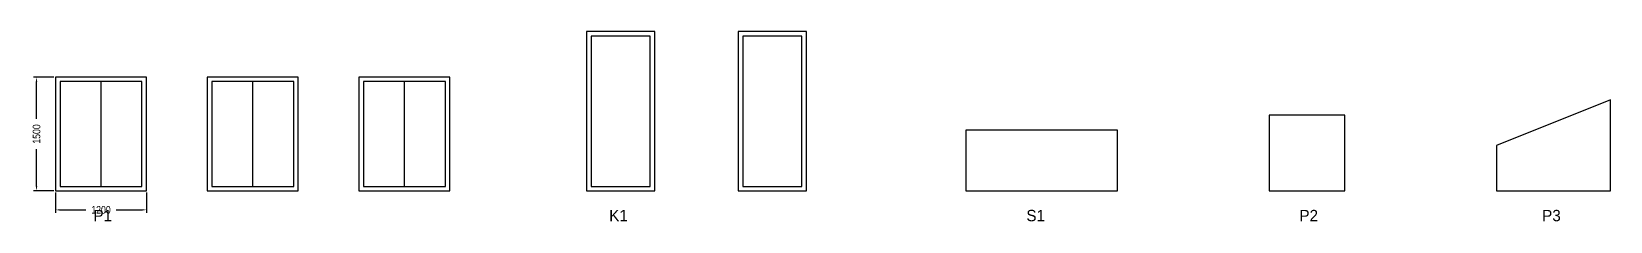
# Model space of a CAD drawing. Header units: millimetres. Extents: x -316 to 20500, y -402 to 2100.
import ezdxf

# ---------------------------------------------------------------- set-up
doc = ezdxf.new("R2010")
doc.units = ezdxf.units.MM
for name, color, linetype in [('KAPI', 6, 'Continuous'), ('OLCU', 1, 'Continuous'), ('PENCERE', 4, 'Continuous'), ('POZ_NO', 2, 'Continuous')]:
    doc.layers.add(name, color=color, linetype=linetype)
doc.styles.add('OpenSansCondensed-Light', font='OpenSansCondensed-Light.ttf')
doc.dimstyles.new('LEONX', dxfattribs={"dimtxt": 100, "dimasz": 60, "dimexe": 40, "dimexo": 20, "dimtad": 1, "dimdec": 0, "dimcen": 2.5, "dimazin": 3, "dimtfac": 1, "dimtmove": 0, "dimatfit": 3})

# ---------------------------------------------------------------- blocks, each defined once
blk = doc.blocks.new('PVC_P1_1200x1500')
blk.add_line((600, 60), (600, 1440))
for points in [[(0, 0), (1200, 0), (1200, 1500), (0, 1500)], [(60, 60), (1140, 60), (1140, 1440), (60, 1440)]]:
    blk.add_lwpolyline(points, close=True)
blk = doc.blocks.new('_CLOSEDFILLED')
at = {"color": 0, "linetype": 'BYBLOCK'}
blk.add_solid([(-1, 0.16), (0, 0), (-1, -0.16)], dxfattribs=at)
blk = doc.blocks.new('*D1')
for p, q in [((0, -20), (0, -290)), ((1200, -20), (1200, -290)), ((60, -250), (400, -250)), ((800, -250), (1140, -250))]:
    blk.add_line(p, q)
at = {"layer": 'Defpoints'}
for p in [(0, 0), (1200, 0), (0, -250)]:
    blk.add_point(p, dxfattribs=at)
at = {"layer": 'OLCU', "xscale": 60, "yscale": 60, "rotation": 180}
blk.add_blockref('_CLOSEDFILLED', (0, -250), dxfattribs=at)
at = {"layer": 'OLCU', "xscale": 60, "yscale": 60}
blk.add_blockref('_CLOSEDFILLED', (1200, -250), dxfattribs=at)
at = {"layer": 'OLCU', "insert": (600, -250), "char_height": 100, "attachment_point": 5, "style": 'OpenSansCondensed-Light'}
blk.add_mtext('1200', dxfattribs=at)
blk = doc.blocks.new('*D2')
for p, q in [((-20, 1500), (-290, 1500)), ((-250, 950), (-250, 1440)), ((-250, 60), (-250, 550)), ((-20, 0), (-290, 0))]:
    blk.add_line(p, q)
at = {"layer": 'Defpoints'}
for p in [(0, 1500), (-250, 0), (0, 0)]:
    blk.add_point(p, dxfattribs=at)
at = {"layer": 'OLCU', "xscale": 60, "yscale": 60}
for p, rotation in [((-250, 1500), 90), ((-250, 0), 270)]:
    blk.add_blockref('_CLOSEDFILLED', p, dxfattribs=dict(at, rotation=rotation))
at = {"layer": 'OLCU', "insert": (-250, 750), "char_height": 100, "attachment_point": 5, "rotation": 90, "style": 'OpenSansCondensed-Light'}
blk.add_mtext('1500', dxfattribs=at)
blk = doc.blocks.new('ALU_K1_900x2100')
for points in [[(0, 0), (900, 0), (900, 2100), (0, 2100)], [(60, 60), (840, 60), (840, 2040), (60, 2040)]]:
    blk.add_lwpolyline(points, close=True)

msp = doc.modelspace()

# ---------------------------------------------------------------- linework, layer by layer
at = {"layer": 'PENCERE'}
for p, q in [((17000, 1000), (16000, 1000)), ((16000, 1000), (16000, 0)), ((17000, 0), (17000, 1000)), ((16000, 0), (17000, 0))]:
    msp.add_line(p, q, dxfattribs=at)
for points in [[(19000, 0), (20500, 0), (20500, 1200), (19000, 600)], [(12000, 0), (14000, 0), (14000, 800), (12000, 800)], [(12000, 0), (14000, 0), (14000, 800), (12000, 800)]]:
    msp.add_lwpolyline(points, close=True, dxfattribs=at)

# ---------------------------------------------------------------- block references
at = {"layer": 'KAPI'}
for p in [(7000, 0), (9000, 0)]:
    msp.add_blockref('ALU_K1_900x2100', p, dxfattribs=at)
at = {"layer": 'PENCERE'}
for p in [(0, 0), (2000, 0), (4000, 0)]:
    msp.add_blockref('PVC_P1_1200x1500', p, dxfattribs=at)

# ---------------------------------------------------------------- texts
at = {"layer": 'POZ_NO'}
for s, p in [('P1', (500, -400)), ('K1', (7300, -400)), ('S1', (12800, -400)), ('P2', (16400, -400)), ('P3', (19600, -400))]:
    msp.add_text(s, height=150, dxfattribs=at).set_placement(p)

# ---------------------------------------------------------------- dimensions: what is measured, and where the dimension line sits
at = {"layer": 'OLCU'}
dim = msp.add_linear_dim(base=(-250, 0), p1=(0, 0), p2=(0, 1500), angle=90, dimstyle='LEONX', dxfattribs=at)
dim.commit()
dim.dimension.update_dxf_attribs({"geometry": '*D2', "text_midpoint": (-250, 750)})
dim = msp.add_linear_dim(base=(0, -250), p1=(0, 0), p2=(1200, 0), dimstyle='LEONX', dxfattribs=at)
dim.commit()
dim.dimension.update_dxf_attribs({"geometry": '*D1', "text_midpoint": (600, -250)})

doc.saveas('drawing.dxf')
